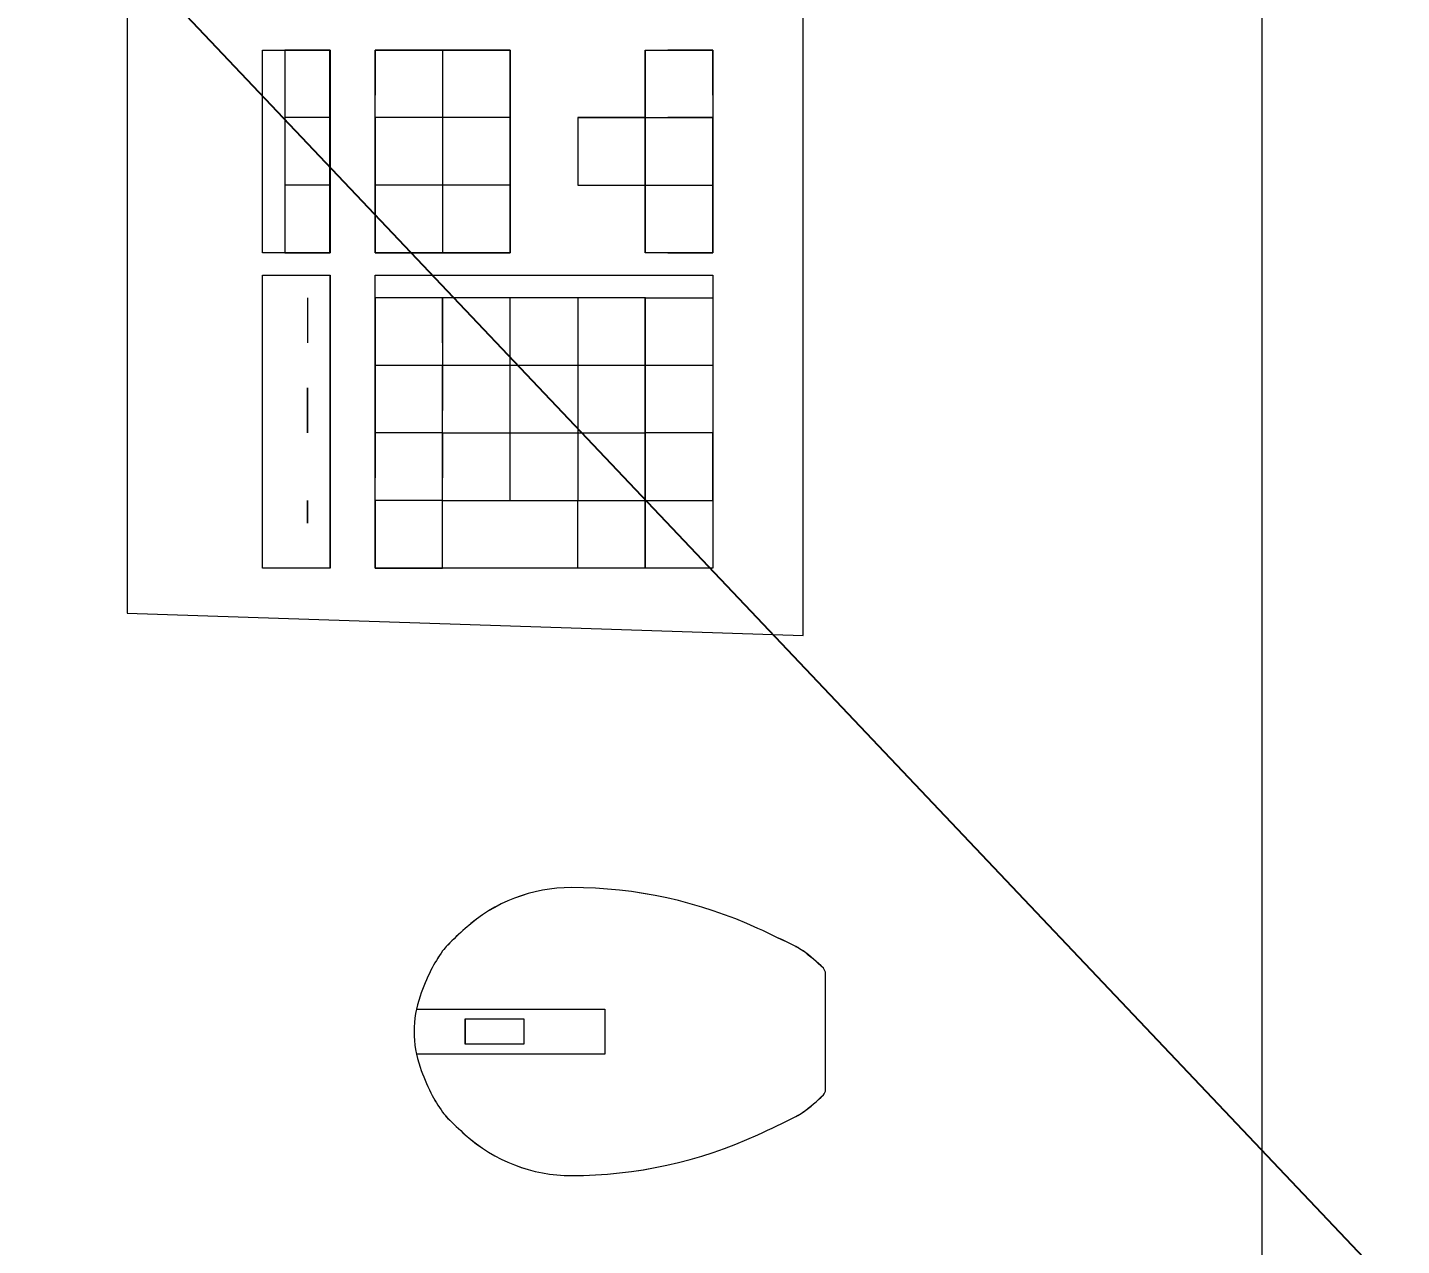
# Model space of a CAD drawing. Header units: millimetres. Extents: x -32 to 417638015, y -35 to 175284279.
# Drawn here: x 844242.7 to 844543.6, y 61914.5 to 62181.2 of the extents above; entities that cross this region are included whole.
import ezdxf
from ezdxf import colors
from ezdxf.entities.mleader import LeaderData, LeaderLine
from ezdxf.math import Vec2, Vec3

# ---------------------------------------------------------------- set-up
doc = ezdxf.new("R2010")
doc.units = ezdxf.units.MM
doc.layers.add('_ЭМ_Надписи', color=7, linetype='Continuous')
doc.layers.add('ЭОМ_Лотки рабочие', color=5, linetype='Continuous')
for name, color, linetype, lineweight in [('_ЭМ_ТХобщее_слой', 7, 'Continuous', 30), ('ТХ', 5, 'Continuous', 0), ('ШТРИХОВКА', 252, 'Continuous', 15)]:
    doc.layers.add(name, color=color, linetype=linetype, lineweight=lineweight)
doc.styles.add('ЭОМ', font='isocpeur.ttf', dxfattribs={"width": 0.85, "height": 250})

# ---------------------------------------------------------------- blocks, each defined once
blk = doc.blocks.new('Тх 2 этаж')
at = {"layer": 'ТХ', "color": 252, "linetype": 'Continuous', "ltscale": 100, "true_color": 0x939598}
for p, q in [((60027.57, 8204.57), (60027.57, 8219.37)), ((60027.57, 8204.57), (60027.57, 8219.37)), ((60027.57, 8193.94), (60027.57, 8204.57)), ((60027.57, 8193.94), (60027.57, 8204.57))]:
    blk.add_line(p, q, dxfattribs=at)
at = {"layer": 'ТХ', "color": 252, "true_color": 0x939598}
for points in [[(59523.18, 8830.74), (59523.18, 7630.74), (60123.18, 7630.74), (60123.18, 8830.74)], [(59523.18, 8830.74), (59523.18, 7630.74), (60123.18, 7630.74), (60123.18, 8830.74)], [(59948.62, 8203.97), (59961.59, 8203.97), (59961.59, 8209.34), (59948.62, 8209.34)], [(59948.62, 8203.97), (59961.59, 8203.97), (59961.59, 8209.34), (59948.62, 8209.34)]]:
    blk.add_lwpolyline(points, close=True, dxfattribs=at)
at = {"layer": 'ТХ', "color": 252, "linetype": 'Continuous', "ltscale": 100, "true_color": 0x939598}
for points in [[(59874.69, 8668.14), (59874.69, 8298.27), (60022.64, 8293.34)], [(59874.69, 8668.14), (59874.69, 8298.27), (60022.64, 8293.34)], [(60022.64, 8293.34), (60022.64, 8668.14)], [(60022.64, 8293.34), (60022.64, 8668.14)], [(59904.28, 8377.18), (59904.28, 8421.56)], [(59904.28, 8421.56), (59919.07, 8421.56)], [(59904.28, 8377.18), (59904.28, 8421.56)], [(59904.28, 8421.56), (59919.07, 8421.56)], [(59919.07, 8421.56), (59909.21, 8421.56)], [(59909.21, 8421.56), (59909.21, 8377.18)], [(59919.07, 8421.56), (59909.21, 8421.56)], [(59909.21, 8421.56), (59909.21, 8377.18)], [(59919.07, 8377.18), (59919.07, 8421.56)], [(59919.07, 8421.56), (59919.07, 8377.18)], [(59919.07, 8377.18), (59919.07, 8421.56)], [(59919.07, 8421.56), (59919.07, 8377.18)], [(59943.73, 8421.56), (59928.94, 8421.56)], [(59928.94, 8421.56), (59958.53, 8421.56)], [(59928.94, 8421.56), (59928.94, 8411.7)], [(59928.94, 8377.18), (59928.94, 8421.56)], [(59943.73, 8421.56), (59928.94, 8421.56)], [(59928.94, 8421.56), (59958.53, 8421.56)], [(59928.94, 8421.56), (59928.94, 8411.7)], [(59928.94, 8377.18), (59928.94, 8421.56)], [(59943.73, 8421.56), (59943.73, 8377.18)], [(59958.53, 8421.56), (59943.73, 8421.56)], [(59943.73, 8421.56), (59943.73, 8377.18)], [(59958.53, 8421.56), (59943.73, 8421.56)], [(59958.53, 8377.18), (59958.53, 8421.56)], [(59958.53, 8421.56), (59958.53, 8377.18)], [(59958.53, 8377.18), (59958.53, 8421.56)], [(59958.53, 8421.56), (59958.53, 8377.18)], [(59988.11, 8421.56), (60002.91, 8421.56)], [(59988.11, 8377.18), (59988.11, 8421.56)], [(59988.11, 8421.56), (60002.91, 8421.56)], [(59988.11, 8377.18), (59988.11, 8421.56)], [(60002.91, 8421.56), (59993.05, 8421.56)], [(60002.91, 8421.56), (59993.05, 8421.56)], [(60002.91, 8411.7), (60002.91, 8421.56)], [(60002.91, 8421.56), (60002.91, 8377.18)], [(60002.91, 8411.7), (60002.91, 8421.56)], [(60002.91, 8421.56), (60002.91, 8377.18)], [(59919.07, 8406.77), (59909.21, 8406.77)], [(59919.07, 8406.77), (59909.21, 8406.77)], [(59928.94, 8406.77), (59928.94, 8391.97)], [(59958.53, 8406.77), (59928.94, 8406.77)], [(59928.94, 8406.77), (59928.94, 8391.97)], [(59958.53, 8406.77), (59928.94, 8406.77)], [(59973.32, 8406.77), (60002.91, 8406.77)], [(59988.11, 8406.77), (59973.32, 8406.77)], [(59973.32, 8406.77), (59973.32, 8391.97), (59988.11, 8391.97)], [(59973.32, 8406.77), (59973.32, 8391.97)], [(59973.32, 8406.77), (60002.91, 8406.77)], [(59988.11, 8406.77), (59973.32, 8406.77)], [(59973.32, 8406.77), (59973.32, 8391.97), (59988.11, 8391.97)], [(59973.32, 8406.77), (59973.32, 8391.97)], [(60002.91, 8406.77), (59993.05, 8406.77)], [(60002.91, 8406.77), (59993.05, 8406.77)], [(60002.91, 8377.18), (60002.91, 8406.77)], [(60002.91, 8377.18), (60002.91, 8406.77)], [(59919.07, 8391.97), (59909.21, 8391.97)], [(59919.07, 8391.97), (59909.21, 8391.97)], [(59928.94, 8391.97), (59928.94, 8377.18)], [(59943.73, 8391.97), (59928.94, 8391.97)], [(59928.94, 8391.97), (59928.94, 8377.18)], [(59943.73, 8391.97), (59928.94, 8391.97)], [(59958.53, 8391.97), (59943.73, 8391.97)], [(59958.53, 8391.97), (59943.73, 8391.97)], [(59973.32, 8391.97), (59988.11, 8391.97)], [(59973.32, 8391.97), (59988.11, 8391.97)], [(59988.11, 8391.97), (60002.91, 8391.97)], [(59988.11, 8377.18), (59988.11, 8391.97)], [(59988.11, 8391.97), (60002.91, 8391.97)], [(59988.11, 8377.18), (59988.11, 8391.97)], [(59919.07, 8377.18), (59904.28, 8377.18)], [(59919.07, 8377.18), (59904.28, 8377.18)], [(59909.21, 8377.18), (59919.07, 8377.18)], [(59909.21, 8377.18), (59919.07, 8377.18)], [(59958.53, 8377.18), (59928.94, 8377.18)], [(59928.94, 8377.18), (59943.73, 8377.18)], [(59958.53, 8377.18), (59928.94, 8377.18)], [(59928.94, 8377.18), (59943.73, 8377.18)], [(59943.73, 8377.18), (59958.53, 8377.18)], [(59943.73, 8377.18), (59958.53, 8377.18)], [(60002.91, 8377.18), (59988.11, 8377.18)], [(60002.91, 8377.18), (59988.11, 8377.18)], [(59993.05, 8377.18), (60002.91, 8377.18)], [(59993.05, 8377.18), (60002.91, 8377.18)], [(59904.28, 8308.14), (59904.28, 8372.24)], [(59904.28, 8372.24), (59919.07, 8372.24)], [(59904.28, 8308.14), (59904.28, 8372.24)], [(59904.28, 8372.24), (59919.07, 8372.24)], [(59919.07, 8372.24), (59919.07, 8308.14)], [(59919.07, 8372.24), (59919.07, 8308.14)], [(59928.94, 8308.14), (59928.94, 8372.24)], [(59928.94, 8372.24), (60002.91, 8372.24)], [(59928.94, 8308.14), (59928.94, 8372.24)], [(59928.94, 8372.24), (60002.91, 8372.24)], [(60002.91, 8372.24), (60002.91, 8308.14)], [(60002.91, 8372.24), (60002.91, 8308.14)], [(59914.14, 8367.31), (59914.14, 8357.45)], [(59914.14, 8367.31), (59914.14, 8357.45)], [(59914.14, 8367.31), (59914.14, 8357.45)], [(59914.14, 8367.31), (59914.14, 8357.45)], [(59928.94, 8367.31), (59928.94, 8327.86)], [(59943.73, 8367.31), (59928.94, 8367.31)], [(59928.94, 8367.31), (59928.94, 8327.86)], [(59943.73, 8367.31), (59928.94, 8367.31)], [(59943.73, 8357.45), (59943.73, 8367.31)], [(59943.73, 8367.31), (59943.73, 8342.66)], [(59988.11, 8367.31), (59943.73, 8367.31)], [(59943.73, 8357.45), (59943.73, 8367.31)], [(59943.73, 8367.31), (59943.73, 8342.66)], [(59988.11, 8367.31), (59943.73, 8367.31)], [(59958.53, 8337.72), (59958.53, 8367.31)], [(59958.53, 8337.72), (59958.53, 8367.31)], [(59973.32, 8367.31), (59973.32, 8352.52)], [(59973.32, 8367.31), (59973.32, 8352.52)], [(59988.11, 8342.66), (59988.11, 8367.31)], [(59988.11, 8337.72), (59988.11, 8367.31)], [(59988.11, 8367.31), (60002.91, 8367.31)], [(59988.11, 8342.66), (59988.11, 8367.31)], [(59988.11, 8337.72), (59988.11, 8367.31)], [(59988.11, 8367.31), (60002.91, 8367.31)], [(60002.91, 8367.31), (60002.91, 8342.66)], [(60002.91, 8367.31), (60002.91, 8342.66)], [(60002.91, 8352.52), (59928.94, 8352.52)], [(60002.91, 8352.52), (59928.94, 8352.52)], [(59943.73, 8308.14), (59943.73, 8352.52)], [(59943.73, 8308.14), (59943.73, 8352.52)], [(59973.32, 8352.52), (59973.32, 8322.93)], [(59973.32, 8352.52), (59973.32, 8322.93)], [(59914.14, 8337.72), (59914.14, 8347.59)], [(59914.14, 8347.59), (59914.14, 8337.72)], [(59914.14, 8337.72), (59914.14, 8347.59)], [(59914.14, 8347.59), (59914.14, 8337.72)], [(59943.73, 8337.72), (59928.94, 8337.72)], [(59943.73, 8337.72), (59928.94, 8337.72)], [(59943.73, 8337.72), (59988.11, 8337.72)], [(59943.73, 8337.72), (59943.73, 8327.86)], [(59943.73, 8337.72), (59988.11, 8337.72)], [(59943.73, 8337.72), (59943.73, 8327.86)], [(59958.53, 8322.93), (59958.53, 8337.72)], [(59958.53, 8322.93), (59958.53, 8337.72)], [(59988.11, 8308.14), (59988.11, 8337.72)], [(60002.91, 8337.72), (59988.11, 8337.72)], [(60002.91, 8337.72), (59988.11, 8337.72)], [(59988.11, 8308.14), (59988.11, 8337.72)], [(60002.91, 8337.72), (59988.11, 8337.72)], [(60002.91, 8337.72), (59988.11, 8337.72)], [(60002.91, 8322.93), (60002.91, 8337.72)], [(60002.91, 8322.93), (60002.91, 8337.72)], [(59914.14, 8318), (59914.14, 8322.93)], [(59914.14, 8322.93), (59914.14, 8318)], [(59914.14, 8318), (59914.14, 8322.93)], [(59914.14, 8322.93), (59914.14, 8318)], [(59928.94, 8322.93), (59928.94, 8308.14)], [(59943.73, 8322.93), (59928.94, 8322.93)], [(59928.94, 8322.93), (59928.94, 8308.14)], [(59943.73, 8322.93), (59928.94, 8322.93)], [(59943.73, 8322.93), (59988.11, 8322.93)], [(59943.73, 8322.93), (60002.91, 8322.93)], [(59943.73, 8308.14), (59943.73, 8322.93)], [(59943.73, 8322.93), (59988.11, 8322.93)], [(59943.73, 8322.93), (60002.91, 8322.93)], [(59943.73, 8308.14), (59943.73, 8322.93)], [(59973.32, 8308.14), (59973.32, 8322.93)], [(59973.32, 8308.14), (59973.32, 8322.93)], [(59988.11, 8322.93), (60002.91, 8322.93)], [(59988.11, 8322.93), (60002.91, 8322.93)], [(60002.91, 8322.93), (60002.91, 8308.14)], [(60002.91, 8322.93), (60002.91, 8308.14)], [(59919.07, 8308.14), (59904.28, 8308.14)], [(59919.07, 8308.14), (59904.28, 8308.14)], [(60002.91, 8308.14), (59928.94, 8308.14)], [(59928.94, 8308.14), (59943.73, 8308.14)], [(60002.91, 8308.14), (59928.94, 8308.14)], [(59928.94, 8308.14), (59943.73, 8308.14)], [(60002.91, 8308.14), (59943.73, 8308.14)], [(60002.91, 8308.14), (59943.73, 8308.14)]]:
    blk.add_lwpolyline(points, dxfattribs=at)
at = {"layer": 'ТХ', "color": 252, "true_color": 0x939598}
blk.add_lwpolyline([(59938.01, 8211.59), (59979.23, 8211.59), (59979.23, 8201.72), (59938.01, 8201.72)], dxfattribs=at)
blk.add_lwpolyline([(59938.01, 8211.59), (59979.23, 8211.59), (59979.23, 8201.72), (59938.01, 8201.72)], dxfattribs=at)
at = {"layer": 'ТХ', "color": 252, "linetype": 'Continuous', "ltscale": 100, "true_color": 0x939598}
for centre, radius, start, end in [((59971.94, 8203.42), 34.76, 90, 132.0469), ((59971.94, 8203.42), 34.76, 90, 132.0469), ((59971.94, 8140.55), 97.63, 65.2785, 90), ((59971.94, 8140.55), 97.63, 65.2785, 90), ((60017.36, 8153.06), 102.57, 132.0469, 135), ((60017.36, 8153.06), 102.57, 132.0469, 135), ((59893.27, 7969.67), 285.75, 63.4349, 65.2785), ((59893.27, 7969.67), 285.75, 63.4349, 65.2785), ((59952.29, 8218.13), 10.55, 135, 144.2175), ((59952.29, 8218.13), 10.55, 135, 144.2175), ((59968.67, 8206.33), 30.74, 144.2175, 153.4349), ((59968.67, 8206.33), 30.74, 144.2175, 153.4349), ((60015.94, 8215.01), 11.45, 54.2175, 63.4349), ((60015.94, 8215.01), 11.45, 54.2175, 63.4349), ((60001.32, 8194.73), 36.45, 45, 54.2175), ((60001.32, 8194.73), 36.45, 45, 54.2175), ((59983.33, 8199), 47.13, 153.4349, 160.8758), ((59983.33, 8199), 47.13, 153.4349, 160.8758), ((60025.96, 8219.37), 1.61, 0, 45), ((60025.96, 8219.37), 1.61, 0, 45), ((59961.24, 8206.65), 23.76, 160.8758, 180), ((59961.24, 8206.65), 23.76, 160.8758, 180), ((59961.24, 8206.65), 23.76, 180, 199.1242), ((59961.24, 8206.65), 23.76, 180, 199.1242), ((59983.33, 8214.31), 47.13, 199.1242, 206.5651), ((59983.33, 8214.31), 47.13, 199.1242, 206.5651), ((59968.67, 8206.98), 30.74, 206.5651, 215.7825), ((59968.67, 8206.98), 30.74, 206.5651, 215.7825), ((60001.32, 8218.58), 36.45, 305.7825, 315), ((60001.32, 8218.58), 36.45, 305.7825, 315), ((60025.96, 8193.94), 1.61, 315, 0), ((60025.96, 8193.94), 1.61, 315, 0), ((59952.29, 8195.18), 10.55, 215.7825, 225), ((59952.29, 8195.18), 10.55, 215.7825, 225), ((60017.36, 8260.25), 102.57, 225, 227.9531), ((60017.36, 8260.25), 102.57, 225, 227.9531), ((59893.27, 8443.64), 285.75, 294.7215, 296.5651), ((59893.27, 8443.64), 285.75, 294.7215, 296.5651), ((60015.94, 8198.3), 11.45, 296.5651, 305.7825), ((60015.94, 8198.3), 11.45, 296.5651, 305.7825), ((59971.94, 8209.89), 34.76, 227.9531, 270), ((59971.94, 8209.89), 34.76, 227.9531, 270), ((59971.94, 8272.76), 97.63, 270, 294.7215), ((59971.94, 8272.76), 97.63, 270, 294.7215)]:
    blk.add_arc(centre, radius, start, end, dxfattribs=at)
blk = doc.blocks.new('План 2 этажа')
at = {"layer": 'ЭОМ_Лотки рабочие'}
blk.add_blockref('Тх 2 этаж', (-5689.424, 2325.176), dxfattribs=at)
blk = doc.blocks.new('_ЭМ_ТХ2_2ЭТАЖнов')
at = {"layer": 'ТХ', "color": 252, "linetype": 'Continuous', "ltscale": 100, "true_color": 0x939598}
for p, q in [((60152.22, 10196.05), (60152.22, 10210.84)), ((60152.22, 10196.05), (60152.22, 10210.84)), ((60152.22, 10185.42), (60152.22, 10196.05)), ((60152.22, 10185.42), (60152.22, 10196.05))]:
    blk.add_line(p, q, dxfattribs=at)
at = {"layer": 'ТХ', "color": 252, "true_color": 0x939598}
for points in [[(59647.84, 10822.21), (59647.84, 9622.21), (60247.84, 9622.21), (60247.84, 10822.21)], [(59647.84, 10822.21), (59647.84, 9622.21), (60247.84, 9622.21), (60247.84, 10822.21)], [(60073.28, 10195.44), (60086.25, 10195.44), (60086.25, 10200.82), (60073.28, 10200.82)], [(60073.28, 10195.44), (60086.25, 10195.44), (60086.25, 10200.82), (60073.28, 10200.82)]]:
    blk.add_lwpolyline(points, close=True, dxfattribs=at)
at = {"layer": 'ТХ', "color": 252, "linetype": 'Continuous', "ltscale": 100, "true_color": 0x939598}
for points in [[(59999.34, 10659.61), (59999.34, 10289.75), (60147.29, 10284.82)], [(59999.34, 10659.61), (59999.34, 10289.75), (60147.29, 10284.82)], [(60147.29, 10284.82), (60147.29, 10659.61)], [(60147.29, 10284.82), (60147.29, 10659.61)], [(60028.93, 10368.65), (60028.93, 10413.04)], [(60028.93, 10413.04), (60043.73, 10413.04)], [(60028.93, 10368.65), (60028.93, 10413.04)], [(60028.93, 10413.04), (60043.73, 10413.04)], [(60043.73, 10413.04), (60033.86, 10413.04)], [(60033.86, 10413.04), (60033.86, 10368.65)], [(60043.73, 10413.04), (60033.86, 10413.04)], [(60033.86, 10413.04), (60033.86, 10368.65)], [(60043.73, 10368.65), (60043.73, 10413.04)], [(60043.73, 10413.04), (60043.73, 10368.65)], [(60043.73, 10368.65), (60043.73, 10413.04)], [(60043.73, 10413.04), (60043.73, 10368.65)], [(60068.38, 10413.04), (60053.59, 10413.04)], [(60053.59, 10413.04), (60083.18, 10413.04)], [(60053.59, 10413.04), (60053.59, 10403.17)], [(60053.59, 10368.65), (60053.59, 10413.04)], [(60068.38, 10413.04), (60053.59, 10413.04)], [(60053.59, 10413.04), (60083.18, 10413.04)], [(60053.59, 10413.04), (60053.59, 10403.17)], [(60053.59, 10368.65), (60053.59, 10413.04)], [(60068.38, 10413.04), (60068.38, 10368.65)], [(60083.18, 10413.04), (60068.38, 10413.04)], [(60068.38, 10413.04), (60068.38, 10368.65)], [(60083.18, 10413.04), (60068.38, 10413.04)], [(60083.18, 10368.65), (60083.18, 10413.04)], [(60083.18, 10413.04), (60083.18, 10368.65)], [(60083.18, 10368.65), (60083.18, 10413.04)], [(60083.18, 10413.04), (60083.18, 10368.65)], [(60112.77, 10413.04), (60127.56, 10413.04)], [(60112.77, 10368.65), (60112.77, 10413.04)], [(60112.77, 10413.04), (60127.56, 10413.04)], [(60112.77, 10368.65), (60112.77, 10413.04)], [(60127.56, 10413.04), (60117.7, 10413.04)], [(60127.56, 10413.04), (60117.7, 10413.04)], [(60127.56, 10403.17), (60127.56, 10413.04)], [(60127.56, 10413.04), (60127.56, 10368.65)], [(60127.56, 10403.17), (60127.56, 10413.04)], [(60127.56, 10413.04), (60127.56, 10368.65)], [(60043.73, 10398.24), (60033.86, 10398.24)], [(60043.73, 10398.24), (60033.86, 10398.24)], [(60053.59, 10398.24), (60053.59, 10383.45)], [(60083.18, 10398.24), (60053.59, 10398.24)], [(60053.59, 10398.24), (60053.59, 10383.45)], [(60083.18, 10398.24), (60053.59, 10398.24)], [(60097.97, 10398.24), (60127.56, 10398.24)], [(60112.77, 10398.24), (60097.97, 10398.24)], [(60097.97, 10398.24), (60097.97, 10383.45), (60112.77, 10383.45)], [(60097.97, 10398.24), (60097.97, 10383.45)], [(60097.97, 10398.24), (60127.56, 10398.24)], [(60112.77, 10398.24), (60097.97, 10398.24)], [(60097.97, 10398.24), (60097.97, 10383.45), (60112.77, 10383.45)], [(60097.97, 10398.24), (60097.97, 10383.45)], [(60127.56, 10398.24), (60117.7, 10398.24)], [(60127.56, 10398.24), (60117.7, 10398.24)], [(60127.56, 10368.65), (60127.56, 10398.24)], [(60127.56, 10368.65), (60127.56, 10398.24)], [(60043.73, 10383.45), (60033.86, 10383.45)], [(60043.73, 10383.45), (60033.86, 10383.45)], [(60053.59, 10383.45), (60053.59, 10368.65)], [(60068.38, 10383.45), (60053.59, 10383.45)], [(60053.59, 10383.45), (60053.59, 10368.65)], [(60068.38, 10383.45), (60053.59, 10383.45)], [(60083.18, 10383.45), (60068.38, 10383.45)], [(60083.18, 10383.45), (60068.38, 10383.45)], [(60097.97, 10383.45), (60112.77, 10383.45)], [(60097.97, 10383.45), (60112.77, 10383.45)], [(60112.77, 10383.45), (60127.56, 10383.45)], [(60112.77, 10368.65), (60112.77, 10383.45)], [(60112.77, 10383.45), (60127.56, 10383.45)], [(60112.77, 10368.65), (60112.77, 10383.45)], [(60043.73, 10368.65), (60028.93, 10368.65)], [(60043.73, 10368.65), (60028.93, 10368.65)], [(60033.86, 10368.65), (60043.73, 10368.65)], [(60033.86, 10368.65), (60043.73, 10368.65)], [(60083.18, 10368.65), (60053.59, 10368.65)], [(60053.59, 10368.65), (60068.38, 10368.65)], [(60083.18, 10368.65), (60053.59, 10368.65)], [(60053.59, 10368.65), (60068.38, 10368.65)], [(60068.38, 10368.65), (60083.18, 10368.65)], [(60068.38, 10368.65), (60083.18, 10368.65)], [(60127.56, 10368.65), (60112.77, 10368.65)], [(60127.56, 10368.65), (60112.77, 10368.65)], [(60117.7, 10368.65), (60127.56, 10368.65)], [(60117.7, 10368.65), (60127.56, 10368.65)], [(60028.93, 10299.61), (60028.93, 10363.72)], [(60028.93, 10363.72), (60043.73, 10363.72)], [(60028.93, 10299.61), (60028.93, 10363.72)], [(60028.93, 10363.72), (60043.73, 10363.72)], [(60043.73, 10363.72), (60043.73, 10299.61)], [(60043.73, 10363.72), (60043.73, 10299.61)], [(60053.59, 10299.61), (60053.59, 10363.72)], [(60053.59, 10363.72), (60127.56, 10363.72)], [(60053.59, 10299.61), (60053.59, 10363.72)], [(60053.59, 10363.72), (60127.56, 10363.72)], [(60127.56, 10363.72), (60127.56, 10299.61)], [(60127.56, 10363.72), (60127.56, 10299.61)], [(60038.8, 10358.79), (60038.8, 10348.93)], [(60038.8, 10358.79), (60038.8, 10348.93)], [(60038.8, 10358.79), (60038.8, 10348.93)], [(60038.8, 10358.79), (60038.8, 10348.93)], [(60053.59, 10358.79), (60053.59, 10319.34)], [(60068.38, 10358.79), (60053.59, 10358.79)], [(60053.59, 10358.79), (60053.59, 10319.34)], [(60068.38, 10358.79), (60053.59, 10358.79)], [(60068.38, 10348.93), (60068.38, 10358.79)], [(60068.38, 10358.79), (60068.38, 10334.13)], [(60112.77, 10358.79), (60068.38, 10358.79)], [(60068.38, 10348.93), (60068.38, 10358.79)], [(60068.38, 10358.79), (60068.38, 10334.13)], [(60112.77, 10358.79), (60068.38, 10358.79)], [(60083.18, 10329.2), (60083.18, 10358.79)], [(60083.18, 10329.2), (60083.18, 10358.79)], [(60097.97, 10358.79), (60097.97, 10344)], [(60097.97, 10358.79), (60097.97, 10344)], [(60112.77, 10334.13), (60112.77, 10358.79)], [(60112.77, 10329.2), (60112.77, 10358.79)], [(60112.77, 10358.79), (60127.56, 10358.79)], [(60112.77, 10334.13), (60112.77, 10358.79)], [(60112.77, 10329.2), (60112.77, 10358.79)], [(60112.77, 10358.79), (60127.56, 10358.79)], [(60127.56, 10358.79), (60127.56, 10334.13)], [(60127.56, 10358.79), (60127.56, 10334.13)], [(60127.56, 10344), (60053.59, 10344)], [(60127.56, 10344), (60053.59, 10344)], [(60068.38, 10299.61), (60068.38, 10344)], [(60068.38, 10299.61), (60068.38, 10344)], [(60097.97, 10344), (60097.97, 10314.41)], [(60097.97, 10344), (60097.97, 10314.41)], [(60038.8, 10329.2), (60038.8, 10339.06)], [(60038.8, 10339.06), (60038.8, 10329.2)], [(60038.8, 10329.2), (60038.8, 10339.06)], [(60038.8, 10339.06), (60038.8, 10329.2)], [(60068.38, 10329.2), (60053.59, 10329.2)], [(60068.38, 10329.2), (60053.59, 10329.2)], [(60068.38, 10329.2), (60112.77, 10329.2)], [(60068.38, 10329.2), (60068.38, 10319.34)], [(60068.38, 10329.2), (60112.77, 10329.2)], [(60068.38, 10329.2), (60068.38, 10319.34)], [(60083.18, 10314.41), (60083.18, 10329.2)], [(60083.18, 10314.41), (60083.18, 10329.2)], [(60112.77, 10299.61), (60112.77, 10329.2)], [(60127.56, 10329.2), (60112.77, 10329.2)], [(60127.56, 10329.2), (60112.77, 10329.2)], [(60112.77, 10299.61), (60112.77, 10329.2)], [(60127.56, 10329.2), (60112.77, 10329.2)], [(60127.56, 10329.2), (60112.77, 10329.2)], [(60127.56, 10314.41), (60127.56, 10329.2)], [(60127.56, 10314.41), (60127.56, 10329.2)], [(60038.8, 10309.47), (60038.8, 10314.41)], [(60038.8, 10314.41), (60038.8, 10309.47)], [(60038.8, 10309.47), (60038.8, 10314.41)], [(60038.8, 10314.41), (60038.8, 10309.47)], [(60053.59, 10314.41), (60053.59, 10299.61)], [(60068.38, 10314.41), (60053.59, 10314.41)], [(60053.59, 10314.41), (60053.59, 10299.61)], [(60068.38, 10314.41), (60053.59, 10314.41)], [(60068.38, 10314.41), (60112.77, 10314.41)], [(60068.38, 10314.41), (60127.56, 10314.41)], [(60068.38, 10299.61), (60068.38, 10314.41)], [(60068.38, 10314.41), (60112.77, 10314.41)], [(60068.38, 10314.41), (60127.56, 10314.41)], [(60068.38, 10299.61), (60068.38, 10314.41)], [(60097.97, 10299.61), (60097.97, 10314.41)], [(60097.97, 10299.61), (60097.97, 10314.41)], [(60112.77, 10314.41), (60127.56, 10314.41)], [(60112.77, 10314.41), (60127.56, 10314.41)], [(60127.56, 10314.41), (60127.56, 10299.61)], [(60127.56, 10314.41), (60127.56, 10299.61)], [(60043.73, 10299.61), (60028.93, 10299.61)], [(60043.73, 10299.61), (60028.93, 10299.61)], [(60127.56, 10299.61), (60053.59, 10299.61)], [(60053.59, 10299.61), (60068.38, 10299.61)], [(60127.56, 10299.61), (60053.59, 10299.61)], [(60053.59, 10299.61), (60068.38, 10299.61)], [(60127.56, 10299.61), (60068.38, 10299.61)], [(60127.56, 10299.61), (60068.38, 10299.61)]]:
    blk.add_lwpolyline(points, dxfattribs=at)
at = {"layer": 'ТХ', "color": 252, "true_color": 0x939598}
blk.add_lwpolyline([(60062.66, 10203.06), (60103.88, 10203.06), (60103.88, 10193.2), (60062.66, 10193.2)], dxfattribs=at)
blk.add_lwpolyline([(60062.66, 10203.06), (60103.88, 10203.06), (60103.88, 10193.2), (60062.66, 10193.2)], dxfattribs=at)
at = {"layer": 'ТХ', "color": 252, "linetype": 'Continuous', "ltscale": 100, "true_color": 0x939598}
for centre, radius, start, end in [((60096.6, 10194.89), 34.76, 90, 132.0469), ((60096.6, 10194.89), 34.76, 90, 132.0469), ((60096.6, 10132.03), 97.63, 65.2785, 90), ((60096.6, 10132.03), 97.63, 65.2785, 90), ((60142.01, 10144.54), 102.57, 132.0469, 135), ((60142.01, 10144.54), 102.57, 132.0469, 135), ((60017.92, 9961.15), 285.75, 63.4349, 65.2785), ((60017.92, 9961.15), 285.75, 63.4349, 65.2785), ((60093.32, 10197.8), 30.74, 144.2175, 153.4349), ((60093.32, 10197.8), 30.74, 144.2175, 153.4349), ((60076.94, 10209.61), 10.55, 135, 144.2175), ((60076.94, 10209.61), 10.55, 135, 144.2175), ((60140.59, 10206.48), 11.45, 54.2175, 63.4349), ((60140.59, 10206.48), 11.45, 54.2175, 63.4349), ((60125.98, 10186.21), 36.45, 45, 54.2175), ((60125.98, 10186.21), 36.45, 45, 54.2175), ((60107.98, 10190.47), 47.13, 153.4349, 160.8758), ((60107.98, 10190.47), 47.13, 153.4349, 160.8758), ((60150.61, 10210.84), 1.61, 0, 45), ((60150.61, 10210.84), 1.61, 0, 45), ((60085.9, 10198.13), 23.76, 160.8758, 180), ((60085.9, 10198.13), 23.76, 160.8758, 180), ((60085.9, 10198.13), 23.76, 180, 199.1242), ((60085.9, 10198.13), 23.76, 180, 199.1242), ((60107.98, 10205.79), 47.13, 199.1242, 206.5651), ((60107.98, 10205.79), 47.13, 199.1242, 206.5651), ((60093.32, 10198.46), 30.74, 206.5651, 215.7825), ((60093.32, 10198.46), 30.74, 206.5651, 215.7825), ((60125.98, 10210.05), 36.45, 305.7825, 315), ((60125.98, 10210.05), 36.45, 305.7825, 315), ((60150.61, 10185.42), 1.61, 315, 0), ((60150.61, 10185.42), 1.61, 315, 0), ((60076.94, 10186.65), 10.55, 215.7825, 225), ((60076.94, 10186.65), 10.55, 215.7825, 225), ((60142.01, 10251.72), 102.57, 225, 227.9531), ((60142.01, 10251.72), 102.57, 225, 227.9531), ((60017.92, 10435.11), 285.75, 294.7215, 296.5651), ((60017.92, 10435.11), 285.75, 294.7215, 296.5651), ((60140.59, 10189.78), 11.45, 296.5651, 305.7825), ((60140.59, 10189.78), 11.45, 296.5651, 305.7825), ((60096.6, 10201.37), 34.76, 227.9531, 270), ((60096.6, 10201.37), 34.76, 227.9531, 270), ((60096.6, 10264.23), 97.63, 270, 294.7215), ((60096.6, 10264.23), 97.63, 270, 294.7215)]:
    blk.add_arc(centre, radius, start, end, dxfattribs=at)

msp = doc.modelspace()

# ---------------------------------------------------------------- block references
at = {"layer": 'ШТРИХОВКА'}
msp.add_blockref('План 2 этажа', (790079.34, 51429.52), dxfattribs=at)

# ---------------------------------------------------------------- next in the draw order: block references
at = {"layer": '_ЭМ_ТХобщее_слой', "lineweight": 50}
msp.add_blockref('_ЭМ_ТХ2_2ЭТАЖнов', (784265.27, 51763.22), dxfattribs=at)

# ---------------------------------------------------------------- next in the draw order: leaders
at = {"layer": '_ЭМ_Надписи', "color": 7, "ltscale": 5}
ml = msp.add_multileader_mtext('Standard', dxfattribs=at)
ml.set_content('{\\fGOST Common|b0|i0|c204|p34;\\W0.9;\\C256;2ЩРС-2\\fISOCPEUR|b0|i0|c204|p34;\\W0.85; Гр.4 Резерв\\P\\fGOST Common|b0|i0|c0|p34;\\W0.9;h=0.3\\fGOST Common|b0|i0|c204|p34;м}', color=1, style='ЭОМ')
ml.set_leader_properties()
ml.build(insert=Vec2(0, 0))
ml.multileader.update_dxf_attribs({"text_left_attachment_type": 6, "text_right_attachment_type": 6, "dogleg_length": 0, "arrow_head_size": 200})
ctx = ml.context
ctx.base_point, ctx.char_height, ctx.arrow_head_size, ctx.landing_gap_size, ctx.plane_origin = Vec3(847320.59, 58973.35, -64.26), 250, 200, 0, Vec3(820844.94, 76478.34, -64.26)
ctx.left_attachment, ctx.right_attachment = 6, 6
notes = []
notes.append((ctx, [(0, (1, 1, 0), (847320.59, 58973.35, -64.26), (1, 0), 0, [(1, [(843663.4, 60569.65, -64.26), (843123.64, 63401.22, -64.26)], 0, [])])]))
ctx.mtext.insert, ctx.mtext.width, ctx.mtext.defined_height, ctx.mtext.flow_direction = Vec3(847320.59, 59273.35, -64.26), 2273.2875, 545.62, 5
for ctx, leaders in notes:
    for number, flags, end, landing, length, lines in leaders:
        leader = LeaderData()
        leader.index, (leader.has_last_leader_line, leader.has_dogleg_vector, leader.attachment_direction) = number, flags
        leader.last_leader_point, leader.dogleg_vector, leader.dogleg_length = Vec3(end), Vec3(landing), length
        for number, points, colour, breaks in lines:
            line = LeaderLine()
            line.index, line.vertices, line.color, line.breaks = number, Vec3.list(points), colors.encode_raw_color(colour), breaks
            leader.lines.append(line)
        ctx.leaders.append(leader)

doc.saveas('drawing.dxf')
